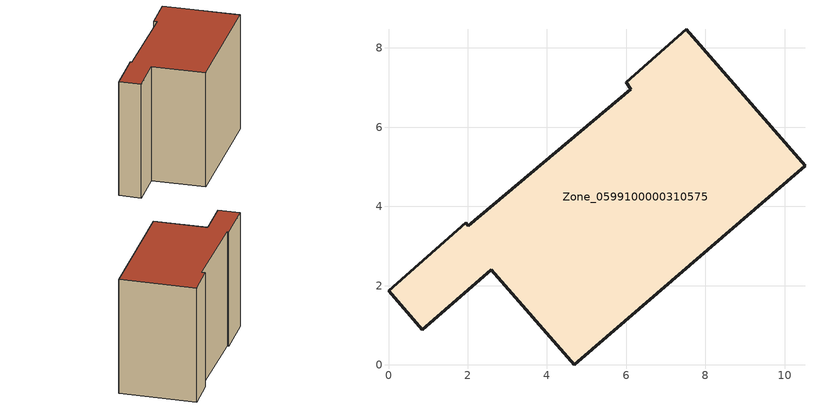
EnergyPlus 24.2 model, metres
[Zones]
Zone_0599100000310575
 floor ground (C_G): 1.95,3.58 2.01,3.51 6.12,6.96 6,7.14 7.52,8.47 10.52,5.03 4.7,0 2.6,2.4 0.85,0.89 0,1.86 z0
 wall outside (C_F): 10.52,5.03 7.52,8.47 6,7.14 6.12,6.96 2.01,3.51 1.95,3.58 0,1.86 0.85,0.89 2.6,2.4 4.7,0 10.52,5.03 z0:7.21
 roof outside (C_R): 2.01,3.51 1.95,3.58 0,1.86 0.85,0.89 2.6,2.4 4.7,0 10.52,5.03 7.52,8.47 6,7.14 6.12,6.96 z7.21
[BUILDING]
Pand.0599100000310575: North Axis=0; Terrain=City; Loads Convergence Tolerance Value=0.04; Temperature Convergence Tolerance Value=0.4; Solar Distribution=FullExterior; Maximum Number of Warmup Days=25; Minimum Number of Warmup Days=1
[Site:Location]
Rotterdam.The.Hague.AP_ZH_NLD Design_Conditions: Latitude=51.96; Longitude=4.45; Time Zone=1; Elevation=-4.5
[SITE:GROUNDTEMPERATURE:BUILDINGSURFACE]
18, 18, 18, 18, 18, 18, 18, 18, 18, 18, 18, 18
[MATERIAL] Thermal Absorptance=0.9; Solar Absorptance=0.7; Visible Absorptance=0.7
Name | Roughness | Thickness | Conductivity | Density | Specific Heat
G.TC.1946 | MediumSmooth | 0.15 | 1 | 540 | 1210
F.TC.1946 | Rough | 0.3 | 0.857143 | 1920 | 840
R.TC.1946 | MediumRough | 0.2 | 0.909091 | 1500 | 1000
[CONSTRUCTION]
C_G: G.TC.1946
C_F: F.TC.1946
C_R: R.TC.1946
[ZONE]
Zone_0599100000310575: Type=1; Multiplier=1; Ceiling Height=Autocalculate; Volume=Autocalculate; Floor Area=autocalculate; Part of Total Floor Area=Yes
[ZONEINFILTRATION:DESIGNFLOWRATE]
Infil_Zone_0599100000310575: Zone or ZoneList or Space or SpaceList=Zone_0599100000310575; Schedule=AlwaysOn; Design Flow Rate Calculation Method=Flow/Area; Flow Rate per Floor Area=0.003; Constant Term Coefficient=1; Temperature Term Coefficient=0; Velocity Term Coefficient=0; Velocity Squared Term Coefficient=0
[HVACTEMPLATE:ZONE:IDEALLOADSAIRSYSTEM]
Zone_0599100000310575: Maximum Heating Supply Air Temperature=50; Minimum Cooling Supply Air Temperature=13; Maximum Heating Supply Air Humidity Ratio=0.0156; Minimum Cooling Supply Air Humidity Ratio=0.0077; Heating Limit=NoLimit; Cooling Limit=NoLimit; Dehumidification Control Type=ConstantSensibleHeatRatio; Cooling Sensible Heat Ratio=0.7; Dehumidification Setpoint=60; Humidification Control Type=None; Humidification Setpoint=30; Outdoor Air Method=None; Outdoor Air Flow Rate per Person=0.00944; Outdoor Air Flow Rate per Zone Floor Area=0; Outdoor Air Flow Rate per Zone=0; Demand Controlled Ventilation Type=None; Outdoor Air Economizer Type=NoEconomizer; Heat Recovery Type=None; Sensible Heat Recovery Effectiveness=0.7; Latent Heat Recovery Effectiveness=0.65
[ZONECONTROL:THERMOSTAT]
ThermostatControl_Zone_0599100000310575: Zone or ZoneList=Zone_0599100000310575; Control Type Schedule=DualSetpointControlType; Control 1=Thermostat_Zone_0599100000310575; Temperature Difference Between Cutout And Setpoint=0
[THERMOSTATSETPOINT:DUALSETPOINT]
Thermostat_Zone_0599100000310575: Heating Setpoint Temperature Schedule=HeatingSetpoint_Zone_0599100000310575; Cooling Setpoint Temperature Schedule=CoolingSetpoint_Zone_0599100000310575
[SCHEDULE:COMPACT]
HeatingSetpoint_Zone_0599100000310575: Through: 12/31, For: AllDays, Until: 24:00, 21
CoolingSetpoint_Zone_0599100000310575: Through: 12/31, For: AllDays, Until: 24:00, 24
DualSetpointControlType: Through: 12/31, For: AllDays, Until: 24:00, 4
AlwaysOn: Through: 12/31, For: AllDays, Until: 24:00, 1
